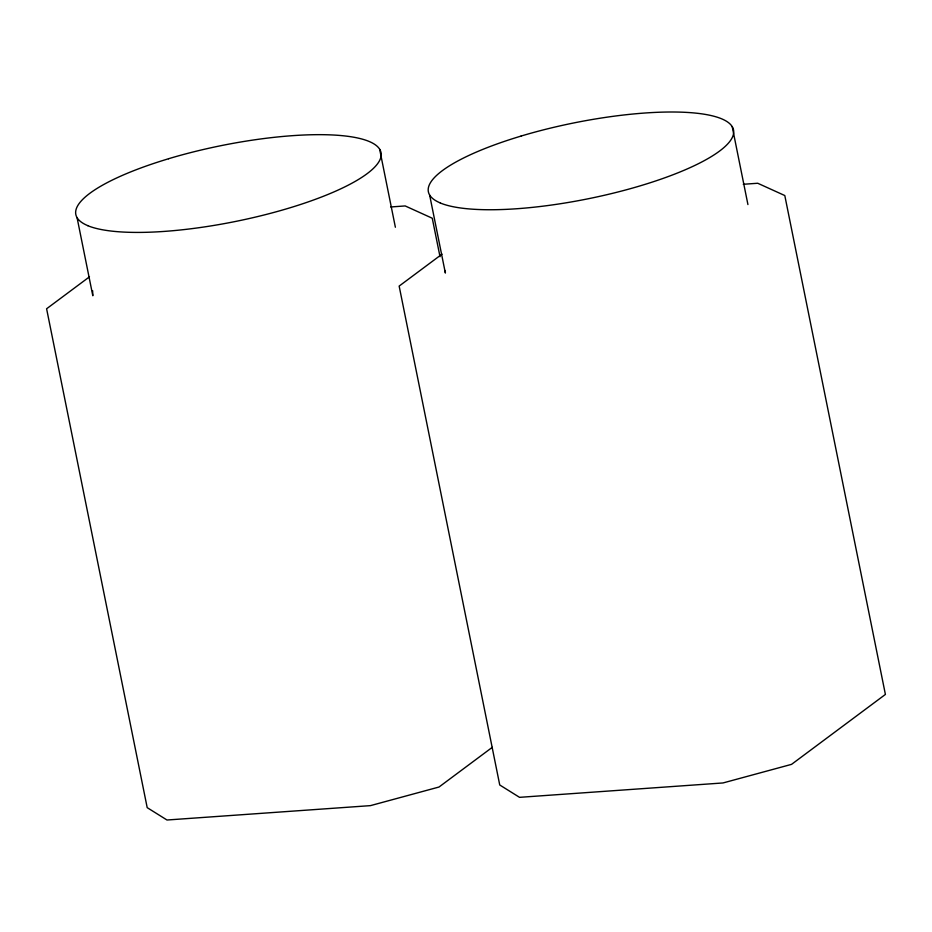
<?xml version="1.0" encoding="UTF-8"?>
<svg xmlns="http://www.w3.org/2000/svg" width="932" height="932" viewBox="0 0 932 932"><rect width="100%" height="100%" fill="white"/><g stroke="black" fill="none" stroke-linecap="round" stroke-linejoin="round"><path stroke-width="1.4" d="M89.472 276.827L46.6 308.772L147.198 807.648L166.991 820.009L370.458 805.632L439.007 787.027L492.306 747.324M442.013 254.156L399.152 286.089L499.738 784.977L519.543 797.338L723.011 782.95L791.559 764.357L885.4 694.433L784.802 195.545L757.728 183.255L743.293 184.28M390.741 206.962L405.175 205.937L432.262 218.228L440.021 256.708M732.214 126.612L747.93 204.562M429.652 195.114L445.368 273.064L445.275 270.525M379.662 149.295L395.378 227.245M77.1 217.797L92.816 295.747L92.629 290.656M440.288 202.99A154.98 38.282 -11.4 0 0 640.762 185.678A156.96 38.771 -11.4 0 0 721.508 118.76A154.98 38.282 -11.4 0 0 521.105 136.049M440.358 202.966A156.96 38.771 -11.4 0 1 521.128 136.06M168.552 158.731A154.98 38.282 -11.4 0 1 369.037 141.419A156.96 38.771 -11.4 0 1 288.186 208.349A154.98 38.282 -11.4 0 1 87.736 225.672M87.806 225.649A156.96 38.771 -11.4 0 1 168.587 158.743"/></g></svg>
